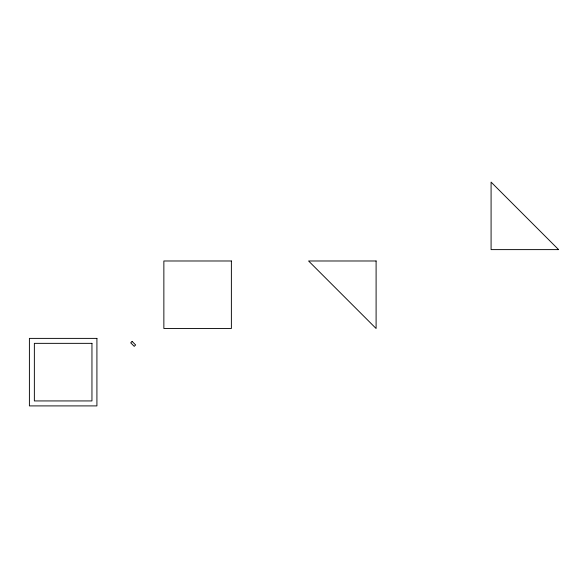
<?xml version="1.0" encoding="UTF-8"?>
<svg xmlns="http://www.w3.org/2000/svg" width="588" height="588" viewBox="0 0 588 588"><rect width="100%" height="100%" fill="white"/><g stroke="black" fill="none" stroke-linecap="round" stroke-linejoin="round"><path stroke-width="0.88" d="M132.116 341.437L130.712 342.841L134.226 346.347L135.63 344.943L132.116 341.437M558.6 249.613L491.083 249.613L491.083 182.096L558.6 249.613M231.378 260.984L163.861 260.984L163.861 328.501L231.378 328.501L231.378 260.984M376.099 260.984L308.582 260.984L376.099 328.501L376.099 260.984M96.917 338.387L29.4 338.387L29.4 405.904L96.917 405.904L96.917 338.387M91.956 343.348L34.361 343.348L34.361 400.935L91.956 400.935L91.956 343.348"/></g></svg>
